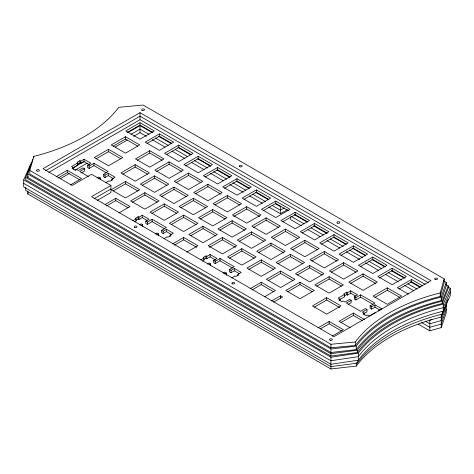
<?xml version="1.0" encoding="UTF-8"?>
<svg xmlns="http://www.w3.org/2000/svg" width="474" height="474" viewBox="0 0 474 474"><rect width="100%" height="100%" fill="white"/><g stroke="black" fill="none" stroke-linecap="round" stroke-linejoin="round"><path stroke-width="0.71" d="M29.809 170.427L33.784 156.379A162.386 93.751 0 0 0 118.737 107.331L143.077 105.032L444.191 278.884L444.191 282.409L440.216 296.463A162.386 93.751 0 0 0 355.263 345.505L330.923 347.803L29.809 173.958L29.809 170.427L330.923 344.278L355.263 341.979A162.386 93.751 0 0 1 440.216 292.932L444.191 278.884M443.664 280.928L446.23 282.409L446.23 285.935L441.235 300.575A162.386 93.751 0 0 0 356.282 349.622L330.923 352.508L27.77 177.483L27.77 173.958L32.765 159.317L32.765 160.727M27.77 177.483L28.25 176.091M444.565 307.276L441.235 317.035L431.944 319.547A162.386 93.751 0 0 0 356.282 366.082L330.923 368.968L27.77 193.943L28.25 192.551M441.235 300.575L441.235 297.05L446.23 282.409M446.23 305.92L441.235 320.56L429.782 323.76L425.296 321.171M446.23 309.451L441.235 324.092L429.782 327.285L421.457 322.48M418.252 324.157L429.782 330.811L441.235 327.617L446.23 312.976L446.23 303.804M445.696 284.453L448.262 285.935L448.262 288.287L442.248 303.514A162.386 93.751 0 0 0 357.301 352.561L330.923 356.033L25.738 179.836L25.738 177.483L31.752 162.256L31.752 163.429M442.248 303.514L442.248 301.162L448.262 285.935M25.738 187.591L25.738 190.418L330.923 366.615L357.301 363.143A162.386 93.751 0 0 1 442.248 314.096L448.001 299.532M448.38 287.179L450.3 288.287L450.3 295.343L443.267 311.157A162.386 93.751 0 0 0 358.32 360.204L330.923 364.263L23.7 186.886L23.7 179.836L30.733 164.016M443.267 311.157L443.267 304.101L450.3 288.287M450.3 291.812L443.267 307.632A162.386 93.751 0 0 0 358.32 356.673L330.923 360.738L23.7 183.361M110.928 185.464L91.529 196.663L333.98 336.635L430.961 280.644L140.02 112.676L43.045 168.667L72.137 185.464L91.535 174.266L110.928 185.464L110.928 192.515L97.164 200.461M45.593 170.717L140.02 116.201L428.395 282.694M48.786 172.406L140.02 119.726L140.02 112.676M140.02 122.701L125.764 130.931L140.02 139.16L154.275 130.931L140.02 122.701L140.02 125.047L153.037 132.566M127.008 132.566L140.02 125.047M127.897 132.607L140.02 125.61L152.201 132.637M106.354 172.797L93.959 165.639L89.171 168.406L87.619 167.506L87.619 165.159L90.907 163.257L84.034 159.288L80.746 161.19L79.905 160.704L77.055 162.351L77.896 162.837L77.896 165.183L73.423 167.766M77.896 162.837L71.509 166.522L73.269 167.535L73.269 169.301M56.133 176.731L67.29 170.29L81.54 178.52L70.383 184.961M77.623 164.371L79.905 163.056L80.746 163.542L84.034 161.64L89.657 164.887M125.474 136.696L111.218 144.925L125.474 153.155L139.729 144.925L125.474 136.696L125.474 139.048L113.079 146.205M73.269 167.535L72.048 168.24L75.407 170.178L76.628 169.473L78.382 170.486L82.932 167.861L84.49 168.756L84.49 171.108L81.498 172.838M73.032 167.814L83.874 161.551M131.091 134.29L140.02 129.135L148.996 134.314M57.994 178.011L67.29 172.643L79.685 179.794M108.505 149.292L94.249 157.522L108.505 165.752L122.754 157.522L108.505 149.292L108.505 151.644L120.9 158.802M60.269 178.704L69.204 173.549M74.945 170.237L87.068 163.234M115.141 147.029L127.263 140.031M133.638 136.346L140.02 132.661L146.43 136.364M96.109 158.802L108.505 151.644M84.49 168.756L79.703 171.523L88.377 176.529M87.619 165.159L89.171 166.054L93.959 163.293L108.208 171.517L103.427 174.284L103.427 176.636L104.979 177.531L108.268 175.635L113.262 178.52M159.418 133.899L145.162 142.129L159.418 150.359L173.674 142.129L159.418 133.899L159.418 136.245L171.813 143.403M147.023 143.403L159.418 136.245M96.945 178.023L98.74 176.986L100.292 177.886L100.292 179.646M98.586 178.87L100.292 177.886M103.427 174.284L104.979 175.179L108.268 173.283L115.141 177.246L111.852 179.148L111.852 180.321M149.719 150.691L135.463 158.92L149.719 167.15L163.974 158.92L149.719 150.691L149.719 153.043L137.324 160.2M135.173 164.691L120.917 172.921L135.173 181.151L149.429 172.921L135.173 164.691L135.173 167.044L122.778 174.201M105.809 182.638L108.996 180.795L109.838 181.275L112.688 179.634L111.852 179.148M178.811 145.097L164.561 153.321L178.811 161.551L193.066 153.327L178.811 145.097L178.811 147.444L191.206 154.601M166.415 154.601L178.811 147.444M94.036 198.742L110.928 188.99M125.474 181.489L111.218 189.719L125.474 197.948L139.729 189.719L125.474 181.489L125.474 183.841L113.079 190.992M169.117 161.889L154.862 170.119L169.117 178.348L183.367 170.119L169.117 161.889L169.117 164.241L156.722 171.398M105.24 204.365L115.775 198.286L130.03 206.516L118.873 212.956M154.565 175.89L140.316 184.119L154.565 192.349L168.821 184.119L154.565 175.89L154.565 178.242L142.17 185.393M106.478 206L115.775 200.638L128.17 207.79M198.209 156.29L183.953 164.519L198.209 172.749L212.465 164.519L198.209 156.29L198.209 158.642L210.604 165.799M185.814 165.799L198.209 158.642M144.872 192.687L130.617 200.917L144.866 209.147L159.122 200.917L144.872 192.687L144.872 195.039L132.477 202.191M188.51 173.087L174.254 181.317L188.51 189.547L202.765 181.317L188.51 173.087L188.51 175.439L200.905 182.597M176.115 182.597L188.51 175.439M173.964 187.088L159.708 195.318L173.964 203.547L188.219 195.318L173.964 187.088L173.964 189.44L161.569 196.592M217.602 167.488L203.352 175.718L217.602 183.948L231.857 175.718L217.602 167.488L217.602 169.84L205.206 176.998M164.537 228.788L152.142 221.631L147.361 224.398L145.802 223.497L145.802 221.145L149.091 219.249L142.224 215.279L138.935 217.181L138.094 216.695L135.244 218.342L136.079 218.828L136.079 221.174L134.806 221.915M132.892 220.665L136.079 218.828M164.265 203.885L150.009 212.115L164.265 220.345L178.52 212.115L164.265 203.885L164.265 206.237L151.87 213.389M135.813 220.363L138.094 219.047L138.935 219.533L142.224 217.631L147.218 220.517M207.908 184.285L193.653 192.515L207.908 200.745L222.158 192.515L207.908 184.285L207.908 186.638L220.92 194.15M139.415 224.836L141.122 223.852L142.674 224.747L142.674 226.513M195.513 193.795L207.908 186.638M140.879 225.784L142.674 224.747M145.802 221.145L147.361 222.045L152.142 219.278L166.398 227.508L161.61 230.275L161.61 232.621L163.163 233.522L166.451 231.62L171.452 234.506M193.356 198.286L179.107 206.516L193.356 214.746L207.612 206.516L193.356 198.286L193.356 200.638L180.961 207.79M237 178.686L222.744 186.916L237 195.146L251.25 186.916L237 178.686L237 181.038L224.605 188.196M183.663 215.083L169.408 223.313L183.657 231.537L197.913 223.307L183.663 215.083L183.663 217.43L171.268 224.587M155.134 234.014L156.93 232.977L158.482 233.872L158.482 235.637M156.776 234.855L158.482 233.872M161.61 230.275L163.163 231.17L166.451 229.268L173.324 233.238L170.036 235.14L170.036 236.313M227.301 195.484L213.045 203.713L227.301 211.943L241.556 203.713L227.301 195.484L227.301 197.836L214.906 204.993M212.755 209.484L198.499 217.714L212.755 225.944L227.01 217.708L212.755 209.484L212.755 211.837L200.36 218.988M163.992 238.623L167.186 236.781L168.027 237.267L170.877 235.619L170.036 235.14M256.393 189.884L242.143 198.114L256.393 206.344L270.648 198.114L256.393 189.884L256.393 192.237L268.788 199.394M243.997 199.394L256.393 192.237M172.506 243.92L183.663 237.48L197.913 245.704L186.756 252.144M203.056 226.282L188.8 234.512L203.056 242.735L217.311 234.506L203.056 226.282L203.056 228.628L190.661 235.785M174.367 245.194L183.663 239.826L196.674 247.339M246.699 206.682L232.444 214.912L246.699 223.141L260.955 214.912L246.699 206.682L246.699 209.034L259.711 216.547M233.682 216.547L246.699 209.034M232.153 220.683L217.898 228.912L232.147 237.136L246.403 228.906L232.153 220.683L232.153 223.029L219.758 230.186M275.791 201.083L261.535 209.312L275.791 217.542L290.047 209.312L275.791 201.083L275.791 203.435L288.186 210.592M263.396 210.592L275.791 203.435M222.454 237.48L208.199 245.71L222.448 253.934L236.704 245.704L222.454 237.48L222.454 239.826L209.437 247.345M266.092 217.88L251.836 226.11L266.092 234.34L280.347 226.11L266.092 217.88L266.092 220.232L278.487 227.39M284.216 207.979L280.401 210.183L272.064 205.372M253.697 227.39L266.092 220.232M232.42 267.982L220.031 260.824L215.243 263.585L213.691 262.691L213.691 260.339L216.979 258.443L210.106 254.473L206.818 256.369L205.977 255.889L203.127 257.53L203.968 258.016L203.968 260.368L202.688 261.103M268.859 207.049L280.401 213.709L287.398 209.668M200.775 259.859L203.968 258.016M203.696 259.556L205.977 258.235L206.818 258.721L210.106 256.825L215.729 260.072M251.546 231.881L237.29 240.111L251.546 248.335L265.801 240.105L251.546 231.881L251.546 234.227L239.151 241.385M295.183 212.281L280.934 220.511L295.183 228.741L309.439 220.511L295.183 212.281L295.183 214.633L307.579 221.791M207.298 264.03L209.01 263.04L210.563 263.941L210.563 265.701M282.788 221.791L295.183 214.633M209.366 264.628L210.563 263.941M213.691 260.339L215.243 261.239L220.031 258.472L234.28 266.702L229.499 269.463L229.499 271.815L231.051 272.716L234.34 270.814L239.334 273.699M241.847 248.672L227.591 256.902L241.847 265.132L256.102 256.902L241.847 248.672L241.847 251.024L229.452 258.182M285.49 229.078L271.235 237.308L285.49 245.538L299.746 237.308L285.49 229.078L285.49 231.431L297.885 238.588M273.095 238.588L285.49 231.431M270.944 243.073L256.689 251.309L270.938 259.533L285.194 251.303L270.944 243.073L270.944 245.425L283.956 252.938M258.549 252.583L270.944 245.425M223.017 273.208L224.812 272.171L226.365 273.065L226.365 275.418M224.658 274.049L226.365 273.065M229.499 269.463L231.051 270.364L234.34 268.462L241.213 272.432L237.918 274.327L237.918 275.507M314.582 223.479L300.326 231.709L314.582 239.939L328.838 231.709L314.582 223.479L314.582 225.831L302.187 232.989M261.245 259.871L246.99 268.1L261.245 276.33L275.495 268.1L261.245 259.871L261.245 262.223L248.85 269.38M231.881 277.817L235.068 275.975L235.91 276.461L238.76 274.813L237.918 274.327M304.883 240.277L290.627 248.506L304.883 256.736L319.138 248.506L304.883 240.277L304.883 242.629L292.488 249.786M290.337 254.271L276.081 262.501L290.337 270.731L304.592 262.501L290.337 254.271L290.337 256.624L302.732 263.781M277.942 263.781L290.337 256.624M333.974 234.677L319.725 242.907L333.974 251.137L348.23 242.907L333.974 234.677L333.974 237.03L321.579 244.187M250.088 288.707L261.245 282.267L275.495 290.497L264.344 296.937M280.638 271.069L266.382 279.299L280.638 287.528L294.893 279.299L280.638 271.069L280.638 273.421L268.243 280.578M251.949 289.987L261.245 284.619L273.64 291.777M324.281 251.475L310.026 259.705L324.281 267.934L338.537 259.705L324.281 251.475L324.281 253.827L311.886 260.984M309.735 265.47L295.48 273.699L309.729 281.929L323.985 273.699L309.735 265.47L309.735 267.822L297.34 274.979M353.373 245.876L339.117 254.105L353.373 262.335L367.628 254.105L353.373 245.876L353.373 248.228L340.978 255.385M300.036 282.267L285.781 290.497L300.036 298.727L314.286 290.497L300.036 282.267L300.036 284.619L287.641 291.777M271.679 300.931L280.59 295.788L282.623 296.961L273.587 302.181M343.674 262.673L329.418 270.903L343.674 279.133L357.929 270.903L343.674 262.673L343.674 265.025L356.069 272.183M331.279 272.183L343.674 265.025M329.128 276.668L314.872 284.898L329.128 293.128L343.383 284.898L329.128 276.668L329.128 279.02L316.733 286.178M372.765 257.074L358.516 265.304L372.771 273.534L387.021 265.304L372.765 257.074L372.765 259.426L360.37 266.584M363.072 273.871L348.817 282.101L363.072 290.331L377.328 282.101L363.072 273.871L363.072 276.224L375.467 283.381M350.677 283.375L363.072 276.224M326.704 297.666L312.449 305.896L326.704 314.126L340.96 305.896L326.704 297.666L326.704 300.018L339.716 307.531M314.309 307.176L326.704 300.018M373.038 304.373L360.649 297.216L355.861 299.983L354.309 299.082L354.309 296.73L357.597 294.834L350.724 290.864L347.436 292.766L346.595 292.28L343.745 293.927L344.586 294.413L344.586 296.76L339.479 299.71M344.586 294.413L338.199 298.099L339.959 299.112L339.959 300.872M344.314 295.948L346.595 294.632L347.436 295.118L350.724 293.216L355.719 296.102M392.164 268.272L377.908 276.502L392.164 284.732L406.419 276.502L392.164 268.272L392.164 270.624L405.181 278.137M339.959 299.112L338.732 299.817L342.092 301.754L343.318 301.049L345.072 302.062L349.622 299.438L351.175 300.332L351.175 302.685L348.189 304.409M379.147 278.137L392.164 270.624M351.175 300.332L346.393 303.093L360.643 311.323L365.43 308.562L366.983 309.457L366.983 311.809L363.57 313.782M354.309 296.73L355.861 297.631L360.649 294.864L374.898 303.093L370.111 305.86L370.111 308.207L371.669 309.107L374.958 307.205L379.952 310.091M317.971 327.901L329.128 321.461L343.383 329.691L332.227 336.131M387.317 287.866L373.062 296.096L387.311 304.326L401.567 296.096L387.317 287.866L387.317 290.218L374.922 297.376M320.454 328.82L329.128 323.813L341.523 330.971M364.53 319.506L353.373 313.065L339.117 321.295L350.274 327.735M422.713 285.911L411.556 279.47L397.307 287.7L408.464 294.141M340.978 322.569L353.373 315.411L362.669 320.779M399.161 288.974L411.556 281.823L420.237 286.829M366.983 309.457L362.432 312.088L364.186 313.101L364.186 314.866M370.111 305.86L371.669 306.755L374.958 304.859L381.825 308.823L378.536 310.725M364.186 313.101L362.966 313.806L366.325 315.743L367.546 315.038L369.305 316.051L375.686 312.366M431.944 319.547L429.782 320.234L429.782 330.811M23.7 179.836L330.923 357.206L358.32 353.148A162.386 93.751 0 0 1 443.267 304.101M25.738 177.483L330.923 353.681L357.301 350.209A162.386 93.751 0 0 1 442.248 301.162M27.77 173.958L330.923 348.977L356.282 346.097A162.386 93.751 0 0 1 441.235 297.05M140.02 119.726L425.19 284.37M217.602 169.84L229.997 176.998M237 181.038L249.395 188.196M314.582 225.831L326.977 232.989M333.974 237.03L346.37 244.187M353.373 248.228L365.768 255.385M372.765 259.426L385.161 266.584M158.612 136.34L171.428 143.74M177.839 147.444L190.661 154.844M197.711 158.914L210.533 166.315M216.938 170.018L229.76 177.418M236.171 181.121L248.992 188.522M255.397 192.219L268.219 199.625M275.27 203.696L280.401 206.652L280.401 213.709M294.425 214.752L307.247 222.152M313.652 225.855L327.113 233.629M333.524 237.326L345.706 244.359M352.111 248.056L365.572 255.83M371.983 259.533L384.805 266.933M391.216 270.636L404.032 278.037M410.443 281.734L420.059 287.285M155.407 138.017L168.223 145.417M175.273 149.488L187.455 156.521M194.506 160.591L207.328 167.992M213.733 171.695L226.554 179.095M232.965 182.798L245.787 190.198M252.838 194.269L265.653 201.669M291.22 216.428L304.041 223.829M311.092 227.899L323.268 234.932M330.319 239.003L343.14 246.403M349.551 250.106L362.367 257.506M368.778 261.21L381.6 268.61M388.01 272.313L401.472 280.081M407.883 283.784L416.853 288.962M152.201 139.694L165.017 147.094M172.068 151.165L184.89 158.565M191.3 162.268L204.122 169.668M210.533 173.371L223.349 180.772M229.76 184.475L243.221 192.243M249.632 195.946L262.448 203.346M301.476 225.879L290.58 219.586L290.58 216.766M307.887 229.576L320.063 236.609M327.113 240.679L339.935 248.08M346.346 251.783L359.807 259.556M365.572 262.886L378.394 270.287M385.445 274.357L398.267 281.757M404.678 285.461L413.648 290.639M125.474 139.048L137.869 146.205M149.719 153.043L162.114 160.2M169.117 164.241L181.512 171.398M227.301 197.836L239.696 204.993M304.883 242.629L317.278 249.786M324.281 253.827L336.676 260.984M387.317 290.218L399.706 297.376M135.173 167.044L147.568 174.195M154.565 178.242L166.961 185.393M173.964 189.44L186.359 196.592M193.356 200.638L205.752 207.79M212.755 211.837L225.15 218.988M232.153 223.029L244.543 230.186M251.546 234.227L263.941 241.385M309.735 267.822L322.124 274.979M329.128 279.02L341.523 286.178M125.474 183.841L137.869 190.992M144.872 195.039L157.267 202.191M164.265 206.237L176.66 213.389M183.663 217.43L196.058 224.587M203.056 228.628L215.451 235.785M222.454 239.826L235.465 247.339M241.847 251.024L254.242 258.182M261.245 262.223L273.64 269.38M280.638 273.421L293.033 280.578M300.036 284.619L312.431 291.777M442.248 311.276L442.248 314.096M441.235 314.215L441.235 327.617M440.216 292.932L440.216 296.463M411.556 279.47L411.556 281.823M374.958 304.859L374.958 307.205M371.669 306.755L371.669 309.107M360.649 294.864L360.649 297.216M358.32 353.148L358.32 360.204M357.301 350.209L357.301 352.561M357.301 360.323L357.301 363.143M356.282 346.097L356.282 349.622M356.282 362.557L356.282 366.082M355.861 297.631L355.861 299.983M355.263 341.979L355.263 345.505M353.373 313.065L353.373 315.411M350.724 290.864L350.724 293.216M347.436 292.766L347.436 295.118M346.595 292.28L346.595 294.632M330.923 344.278L330.923 347.803M330.923 348.977L330.923 352.508M330.923 353.681L330.923 356.033M330.923 357.206L330.923 368.968M329.128 321.461L329.128 323.813M280.59 295.788L280.59 298.14M261.245 282.267L261.245 284.619M234.34 268.462L234.34 270.814M231.051 270.364L231.051 272.716M220.031 258.472L220.031 260.824M215.243 261.239L215.243 263.585M210.106 254.473L210.106 256.825M206.818 256.369L206.818 258.721M205.977 255.889L205.977 258.235M183.663 237.48L183.663 239.826M166.451 229.268L166.451 231.62M163.163 231.17L163.163 233.522M152.142 219.278L152.142 221.631M147.361 222.045L147.361 224.398M142.224 215.279L142.224 217.631M140.02 125.61L140.02 132.661M138.935 217.181L138.935 219.533M138.094 216.695L138.094 219.047M115.775 198.286L115.775 200.638M108.268 173.283L108.268 175.635M104.979 175.179L104.979 177.531M93.959 163.293L93.959 165.639M89.171 166.054L89.171 168.406M84.034 159.288L84.034 161.64M80.746 161.19L80.746 163.542M79.905 160.704L79.905 163.056M67.29 170.29L67.29 172.643M33.784 156.379L33.784 157.789M27.77 191.123L27.77 193.943M142.058 110.323A1.44 0.83 0 0 0 144.469 109.95A1.44 0.83 0 0 0 142.704 108.931A1.44 0.83 0 0 0 142.058 110.323M36.931 171.019A1.44 0.83 0 0 0 39.342 170.646A1.44 0.83 0 0 0 37.576 169.627A1.44 0.83 0 0 0 36.931 171.019M134.592 227.402A1.44 0.83 0 0 0 136.998 227.028A1.44 0.83 0 0 0 135.238 226.009A1.44 0.83 0 0 0 134.592 227.402M232.248 283.778A1.44 0.83 0 0 0 234.654 283.411A1.44 0.83 0 0 0 232.894 282.391A1.44 0.83 0 0 0 232.248 283.778M330.2 340.296A1.44 0.83 0 0 0 332.363 339.574A1.44 0.83 0 0 0 330.2 338.857A1.44 0.83 0 0 0 330.2 340.296M435.328 279.601A1.44 0.83 0 0 0 437.484 278.884A1.44 0.83 0 0 0 435.328 278.161A1.44 0.83 0 0 0 435.328 279.601M337.672 223.218A1.44 0.83 0 0 0 339.828 222.502A1.44 0.83 0 0 0 337.672 221.779A1.44 0.83 0 0 0 337.672 223.218M239.714 166.706A1.44 0.83 0 0 0 242.125 166.333A1.44 0.83 0 0 0 240.359 165.313A1.44 0.83 0 0 0 239.714 166.706"/></g></svg>
